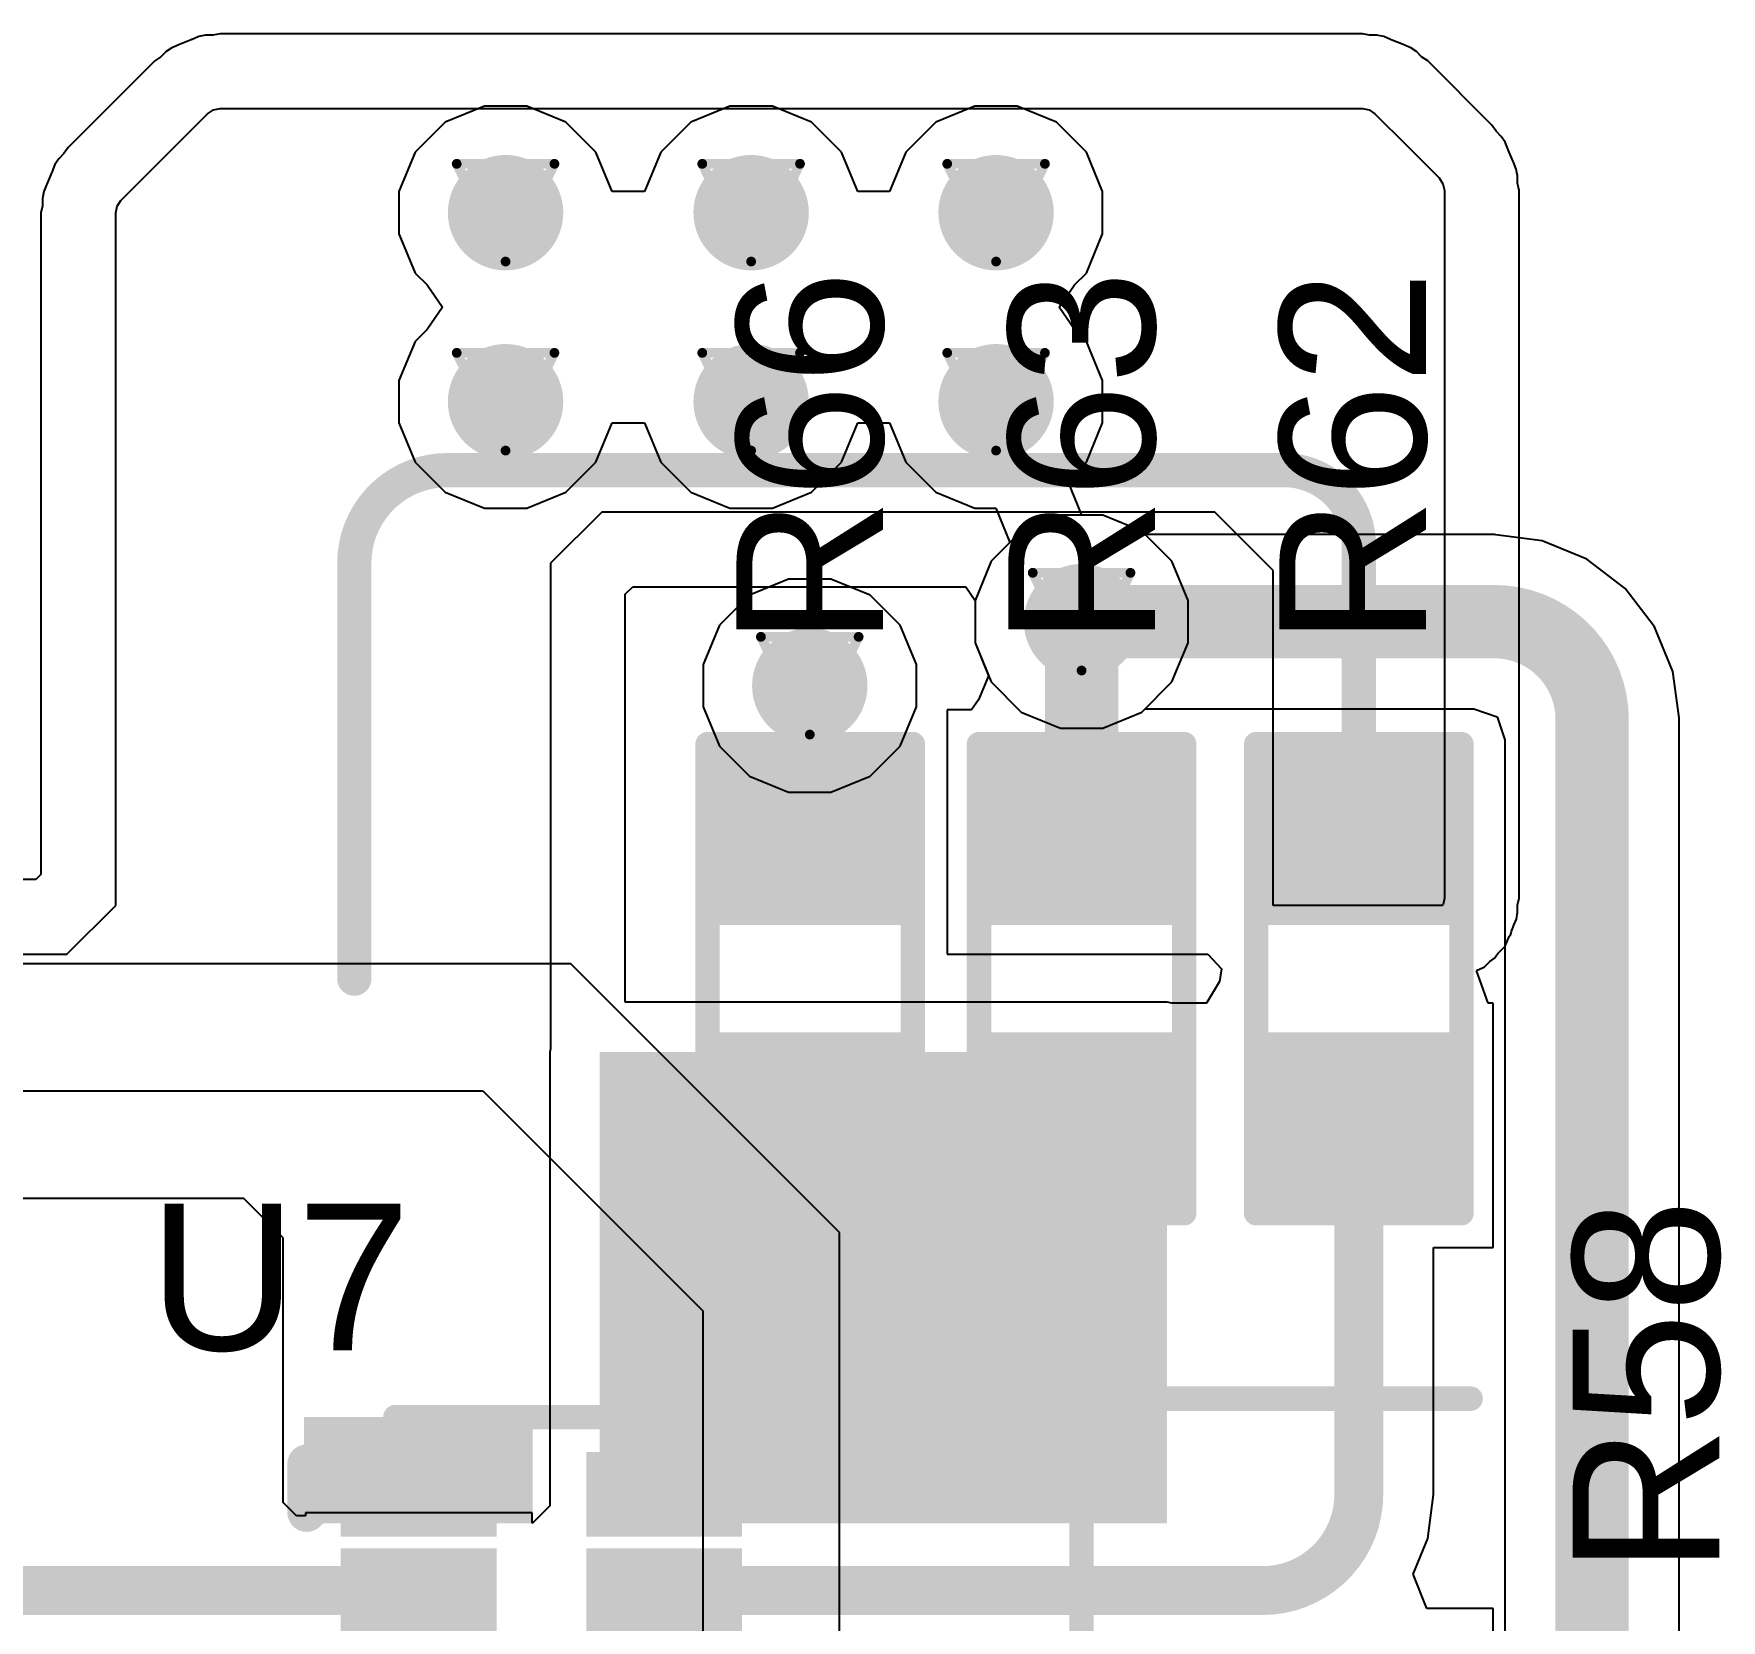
# Model space of a CAD drawing. Header units: inches. Extents: x 0 to 12.2, y 0 to 7.
# Drawn here: x 2.2051 to 2.5504, y 4.3007 to 4.6253 of the extents above; entities that cross this region are included whole.
import ezdxf

# ---------------------------------------------------------------- set-up
doc = ezdxf.new("R2010")
doc.units = ezdxf.units.IN
doc.header["$MEASUREMENT"] = 0
for name, color, linetype in [('Bottom Layer', 5, 'Continuous'), ('Drill Drawing', 1, 'Continuous'), ('Layer 1', 16, 'Continuous'), ('Layer 2', 76, 'Continuous'), ('Top Layer', 1, 'Continuous'), ('Top Overlay', 2, 'Continuous'), ('Top Paste', 8, 'Continuous'), ('Top Solder', 216, 'Continuous'), ('Via Holes', 16, 'Continuous')]:
    doc.layers.add(name, color=color, linetype=linetype)
doc.styles.add('Arial', font='', dxfattribs={"height": 0.2})
doc.styles.get('Arial').set_extended_font_data('Arial')

# ---------------------------------------------------------------- blocks, each defined once
blk = doc.blocks.new('SOT_563_11')
at = {"layer": 'Top Layer'}
for points in [[(-0.01193, 0.02559), (-0.01193, 0.01378), (-0.03831, 0.01378), (-0.03831, 0.02559)], [(0.03831, 0.02559), (0.03831, 0.01378), (0.01193, 0.01378), (0.01193, 0.02559)], [(-0.01193, 0.00591), (-0.01193, -0.00591), (-0.03831, -0.00591), (-0.03831, 0.00591)], [(0.03831, 0.00591), (0.03831, -0.00591), (0.01193, -0.00591), (0.01193, 0.00591)], [(-0.01193, -0.01378), (-0.01193, -0.02559), (-0.03831, -0.02559), (-0.03831, -0.01378)], [(0.03831, -0.01378), (0.03831, -0.02559), (0.01193, -0.02559), (0.01193, -0.01378)]]:
    blk.add_hatch(color=1, dxfattribs=at).paths.add_polyline_path(points)
at = {"layer": 'Top Paste'}
for points in [[(-0.01193, 0.02559), (-0.01193, 0.01378), (-0.03831, 0.01378), (-0.03831, 0.02559)], [(0.03831, 0.02559), (0.03831, 0.01378), (0.01193, 0.01378), (0.01193, 0.02559)], [(-0.01193, 0.00591), (-0.01193, -0.00591), (-0.03831, -0.00591), (-0.03831, 0.00591)], [(0.03831, 0.00591), (0.03831, -0.00591), (0.01193, -0.00591), (0.01193, 0.00591)], [(-0.01193, -0.01378), (-0.01193, -0.02559), (-0.03831, -0.02559), (-0.03831, -0.01378)], [(0.03831, -0.01378), (0.03831, -0.02559), (0.01193, -0.02559), (0.01193, -0.01378)]]:
    blk.add_hatch(color=8, dxfattribs=at).paths.add_polyline_path(points)
at = {"layer": 'Top Solder'}
for points in [[(-0.00917, 0.02835), (-0.00917, 0.01102), (-0.04106, 0.01102), (-0.04106, 0.02835)], [(0.04106, 0.02835), (0.04106, 0.01102), (0.00917, 0.01102), (0.00917, 0.02835)], [(-0.00917, 0.00866), (-0.00917, -0.00866), (-0.04106, -0.00866), (-0.04106, 0.00866)], [(0.04106, 0.00866), (0.04106, -0.00866), (0.00917, -0.00866), (0.00917, 0.00866)], [(-0.00917, -0.01102), (-0.00917, -0.02835), (-0.04106, -0.02835), (-0.04106, -0.01102)], [(0.04106, -0.01102), (0.04106, -0.02835), (0.00917, -0.02835), (0.00917, -0.01102)]]:
    blk.add_hatch(color=216, dxfattribs=at).paths.add_polyline_path(points)
at = {"layer": 'Top Overlay'}
for points in [[(-0.02987, 0.0355, 0.005, 0.005, 0), (0.02918, 0.0355, 0.005, 0.005, 0)], [(-0.04804, 0.01595, 0.00787, 0.00787, 0), (-0.04804, 0.02595, 0.00787, 0.00787, 0)], [(-0.04804, 0.02595, 0.00787, 0.00787, 0), (-0.04304, 0.02095, 0.00787, 0.00787, 0)], [(-0.04804, 0.01595, 0.00787, 0.00787, 0), (-0.04304, 0.02095, 0.00787, 0.00787, 0)], [(-0.02987, -0.0355, 0.005, 0.005, 0), (0.02918, -0.0355, 0.005, 0.005, 0)]]:
    blk.add_lwpolyline(points, format="xyseb", dxfattribs=at)
for points in [[(-0.03112, 0.0355, 0.0025, 0.0025, 1), (-0.02862, 0.0355, 0.0025, 0.0025, 1)], [(0.02793, 0.0355, 0.0025, 0.0025, 1), (0.03043, 0.0355, 0.0025, 0.0025, 1)], [(-0.05001, 0.02595, 0.00394, 0.00394, 1), (-0.04607, 0.02595, 0.00394, 0.00394, 1)], [(-0.05001, 0.02595, 0.00394, 0.00394, 1), (-0.04607, 0.02595, 0.00394, 0.00394, 1)], [(-0.04501, 0.02095, 0.00394, 0.00394, 1), (-0.04107, 0.02095, 0.00394, 0.00394, 1)], [(-0.04501, 0.02095, 0.00394, 0.00394, 1), (-0.04107, 0.02095, 0.00394, 0.00394, 1)], [(-0.05001, 0.01595, 0.00394, 0.00394, 1), (-0.04607, 0.01595, 0.00394, 0.00394, 1)], [(-0.05001, 0.01595, 0.00394, 0.00394, 1), (-0.04607, 0.01595, 0.00394, 0.00394, 1)], [(-0.03112, -0.0355, 0.0025, 0.0025, 1), (-0.02862, -0.0355, 0.0025, 0.0025, 1)], [(0.02793, -0.0355, 0.0025, 0.0025, 1), (0.03043, -0.0355, 0.0025, 0.0025, 1)]]:
    blk.add_lwpolyline(points, format="xyseb", close=True, dxfattribs=at)
blk = doc.blocks.new('R___0603_98')
at = {"layer": 'Top Layer'}
for points in [[(-0.015, 0.0175), (-0.015, -0.0175), (-0.045, -0.0175), (-0.045, 0.0175)], [(0.045, 0.0175), (0.045, -0.0175), (0.015, -0.0175), (0.015, 0.0175)]]:
    blk.add_hatch(color=1, dxfattribs=at).paths.add_polyline_path(points)
at = {"layer": 'Top Paste'}
for points in [[(-0.015, 0.0175), (-0.015, -0.0175), (-0.045, -0.0175), (-0.045, 0.0175)], [(0.045, 0.0175), (0.045, -0.0175), (0.015, -0.0175), (0.015, 0.0175)]]:
    blk.add_hatch(color=8, dxfattribs=at).paths.add_polyline_path(points)
at = {"layer": 'Top Solder'}
for points in [[(-0.011, 0.0215), (-0.011, -0.0215), (-0.049, -0.0215), (-0.049, 0.0215)], [(0.049, 0.0215), (0.049, -0.0215), (0.011, -0.0215), (0.011, 0.0215)]]:
    blk.add_hatch(color=216, dxfattribs=at).paths.add_polyline_path(points)
at = {"layer": 'Top Overlay'}
for points in [[(-0.048, -0.021, 0.005, 0.005, 0), (-0.048, 0.021, 0.005, 0.005, 0)], [(0.048, 0.021, 0.005, 0.005, 0), (-0.048, 0.021, 0.005, 0.005, 0)], [(0.048, -0.021, 0.005, 0.005, 0), (0.048, 0.021, 0.005, 0.005, 0)], [(0.048, -0.021, 0.005, 0.005, 0), (-0.048, -0.021, 0.005, 0.005, 0)]]:
    blk.add_lwpolyline(points, format="xyseb", dxfattribs=at)
for points in [[(-0.04925, 0.021, 0.0025, 0.0025, 1), (-0.04675, 0.021, 0.0025, 0.0025, 1)], [(-0.04925, 0.021, 0.0025, 0.0025, 1), (-0.04675, 0.021, 0.0025, 0.0025, 1)], [(0.04675, 0.021, 0.0025, 0.0025, 1), (0.04925, 0.021, 0.0025, 0.0025, 1)], [(0.04675, 0.021, 0.0025, 0.0025, 1), (0.04925, 0.021, 0.0025, 0.0025, 1)], [(-0.04925, -0.021, 0.0025, 0.0025, 1), (-0.04675, -0.021, 0.0025, 0.0025, 1)], [(-0.04925, -0.021, 0.0025, 0.0025, 1), (-0.04675, -0.021, 0.0025, 0.0025, 1)], [(0.04675, -0.021, 0.0025, 0.0025, 1), (0.04925, -0.021, 0.0025, 0.0025, 1)], [(0.04675, -0.021, 0.0025, 0.0025, 1), (0.04925, -0.021, 0.0025, 0.0025, 1)]]:
    blk.add_lwpolyline(points, format="xyseb", close=True, dxfattribs=at)
blk = doc.blocks.new('R___0603_101')
at = {"layer": 'Top Layer'}
for points in [[(-0.015, 0.0175), (-0.015, -0.0175), (-0.045, -0.0175), (-0.045, 0.0175)], [(0.045, 0.0175), (0.045, -0.0175), (0.015, -0.0175), (0.015, 0.0175)]]:
    blk.add_hatch(color=1, dxfattribs=at).paths.add_polyline_path(points)
at = {"layer": 'Top Paste'}
for points in [[(-0.015, 0.0175), (-0.015, -0.0175), (-0.045, -0.0175), (-0.045, 0.0175)], [(0.045, 0.0175), (0.045, -0.0175), (0.015, -0.0175), (0.015, 0.0175)]]:
    blk.add_hatch(color=8, dxfattribs=at).paths.add_polyline_path(points)
at = {"layer": 'Top Solder'}
for points in [[(-0.011, 0.0215), (-0.011, -0.0215), (-0.049, -0.0215), (-0.049, 0.0215)], [(0.049, 0.0215), (0.049, -0.0215), (0.011, -0.0215), (0.011, 0.0215)]]:
    blk.add_hatch(color=216, dxfattribs=at).paths.add_polyline_path(points)
at = {"layer": 'Top Overlay'}
for points in [[(-0.048, 0.021, 0.005, 0.005, 0), (-0.048, -0.021, 0.005, 0.005, 0)], [(-0.048, 0.021, 0.005, 0.005, 0), (0.048, 0.021, 0.005, 0.005, 0)], [(0.048, 0.021, 0.005, 0.005, 0), (0.048, -0.021, 0.005, 0.005, 0)], [(-0.048, -0.021, 0.005, 0.005, 0), (0.048, -0.021, 0.005, 0.005, 0)]]:
    blk.add_lwpolyline(points, format="xyseb", dxfattribs=at)
for points in [[(-0.04925, 0.021, 0.0025, 0.0025, 1), (-0.04675, 0.021, 0.0025, 0.0025, 1)], [(-0.04925, 0.021, 0.0025, 0.0025, 1), (-0.04675, 0.021, 0.0025, 0.0025, 1)], [(0.04675, 0.021, 0.0025, 0.0025, 1), (0.04925, 0.021, 0.0025, 0.0025, 1)], [(0.04675, 0.021, 0.0025, 0.0025, 1), (0.04925, 0.021, 0.0025, 0.0025, 1)], [(-0.04925, -0.021, 0.0025, 0.0025, 1), (-0.04675, -0.021, 0.0025, 0.0025, 1)], [(-0.04925, -0.021, 0.0025, 0.0025, 1), (-0.04675, -0.021, 0.0025, 0.0025, 1)], [(0.04675, -0.021, 0.0025, 0.0025, 1), (0.04925, -0.021, 0.0025, 0.0025, 1)], [(0.04675, -0.021, 0.0025, 0.0025, 1), (0.04925, -0.021, 0.0025, 0.0025, 1)]]:
    blk.add_lwpolyline(points, format="xyseb", close=True, dxfattribs=at)
blk = doc.blocks.new('R___0603_102')
at = {"layer": 'Top Layer'}
for points in [[(-0.015, 0.0175), (-0.015, -0.0175), (-0.045, -0.0175), (-0.045, 0.0175)], [(0.045, 0.0175), (0.045, -0.0175), (0.015, -0.0175), (0.015, 0.0175)]]:
    blk.add_hatch(color=1, dxfattribs=at).paths.add_polyline_path(points)
at = {"layer": 'Top Paste'}
for points in [[(-0.015, 0.0175), (-0.015, -0.0175), (-0.045, -0.0175), (-0.045, 0.0175)], [(0.045, 0.0175), (0.045, -0.0175), (0.015, -0.0175), (0.015, 0.0175)]]:
    blk.add_hatch(color=8, dxfattribs=at).paths.add_polyline_path(points)
at = {"layer": 'Top Solder'}
for points in [[(-0.011, 0.0215), (-0.011, -0.0215), (-0.049, -0.0215), (-0.049, 0.0215)], [(0.049, 0.0215), (0.049, -0.0215), (0.011, -0.0215), (0.011, 0.0215)]]:
    blk.add_hatch(color=216, dxfattribs=at).paths.add_polyline_path(points)
at = {"layer": 'Top Overlay'}
for points in [[(-0.048, -0.021, 0.005, 0.005, 0), (-0.048, 0.021, 0.005, 0.005, 0)], [(0.048, 0.021, 0.005, 0.005, 0), (-0.048, 0.021, 0.005, 0.005, 0)], [(0.048, -0.021, 0.005, 0.005, 0), (0.048, 0.021, 0.005, 0.005, 0)], [(0.048, -0.021, 0.005, 0.005, 0), (-0.048, -0.021, 0.005, 0.005, 0)]]:
    blk.add_lwpolyline(points, format="xyseb", dxfattribs=at)
for points in [[(-0.04925, 0.021, 0.0025, 0.0025, 1), (-0.04675, 0.021, 0.0025, 0.0025, 1)], [(-0.04925, 0.021, 0.0025, 0.0025, 1), (-0.04675, 0.021, 0.0025, 0.0025, 1)], [(0.04675, 0.021, 0.0025, 0.0025, 1), (0.04925, 0.021, 0.0025, 0.0025, 1)], [(0.04675, 0.021, 0.0025, 0.0025, 1), (0.04925, 0.021, 0.0025, 0.0025, 1)], [(-0.04925, -0.021, 0.0025, 0.0025, 1), (-0.04675, -0.021, 0.0025, 0.0025, 1)], [(-0.04925, -0.021, 0.0025, 0.0025, 1), (-0.04675, -0.021, 0.0025, 0.0025, 1)], [(0.04675, -0.021, 0.0025, 0.0025, 1), (0.04925, -0.021, 0.0025, 0.0025, 1)], [(0.04675, -0.021, 0.0025, 0.0025, 1), (0.04925, -0.021, 0.0025, 0.0025, 1)]]:
    blk.add_lwpolyline(points, format="xyseb", close=True, dxfattribs=at)

msp = doc.modelspace()

# ---------------------------------------------------------------- hatches: boundary and pattern name
at = {"layer": 'Bottom Layer'}
h = msp.add_hatch(color=5, dxfattribs=at)
edge = h.paths.add_edge_path()
edge.add_arc((2.30166, 4.58868), 0.01181, 0, 360)
h = msp.add_hatch(color=5, dxfattribs=at)
edge = h.paths.add_edge_path()
edge.add_arc((2.35191, 4.58868), 0.01181, 0, 360)
h = msp.add_hatch(color=5, dxfattribs=at)
edge = h.paths.add_edge_path()
edge.add_arc((2.40203, 4.58868), 0.01181, 0, 360)
h = msp.add_hatch(color=5, dxfattribs=at)
edge = h.paths.add_edge_path()
edge.add_arc((2.30166, 4.55), 0.01181, 0, 360)
h = msp.add_hatch(color=5, dxfattribs=at)
edge = h.paths.add_edge_path()
edge.add_arc((2.35191, 4.55), 0.01181, 0, 360)
h = msp.add_hatch(color=5, dxfattribs=at)
edge = h.paths.add_edge_path()
edge.add_arc((2.40203, 4.55), 0.01181, 0, 360)
h = msp.add_hatch(color=5, dxfattribs=at)
edge = h.paths.add_edge_path()
edge.add_arc((2.41953, 4.505), 0.01181, 0, 360)
h = msp.add_hatch(color=5, dxfattribs=at)
edge = h.paths.add_edge_path()
edge.add_arc((2.36391, 4.49189), 0.01181, 0, 360)
at = {"layer": 'Layer 1'}
h = msp.add_hatch(color=16, dxfattribs=at)
edge = h.paths.add_edge_path()
edge.add_arc((2.30166, 4.58868), 0.01181, 0, 360)
h = msp.add_hatch(color=16, dxfattribs=at)
edge = h.paths.add_edge_path()
edge.add_arc((2.35191, 4.58868), 0.01181, 0, 360)
h = msp.add_hatch(color=16, dxfattribs=at)
edge = h.paths.add_edge_path()
edge.add_arc((2.40203, 4.58868), 0.01181, 0, 360)
h = msp.add_hatch(color=16, dxfattribs=at)
edge = h.paths.add_edge_path()
edge.add_arc((2.30166, 4.55), 0.01181, 0, 360)
h = msp.add_hatch(color=16, dxfattribs=at)
edge = h.paths.add_edge_path()
edge.add_arc((2.35191, 4.55), 0.01181, 0, 360)
h = msp.add_hatch(color=16, dxfattribs=at)
edge = h.paths.add_edge_path()
edge.add_arc((2.40203, 4.55), 0.01181, 0, 360)
h = msp.add_hatch(color=16, dxfattribs=at)
edge = h.paths.add_edge_path()
edge.add_arc((2.41953, 4.505), 0.01181, 0, 360)
h = msp.add_hatch(color=16, dxfattribs=at)
edge = h.paths.add_edge_path()
edge.add_arc((2.36391, 4.49189), 0.01181, 0, 360)
at = {"layer": 'Layer 2'}
h = msp.add_hatch(color=76, dxfattribs=at)
edge = h.paths.add_edge_path()
edge.add_arc((2.30166, 4.58868), 0.01181, 0, 360)
h = msp.add_hatch(color=76, dxfattribs=at)
edge = h.paths.add_edge_path()
edge.add_arc((2.35191, 4.58868), 0.01181, 0, 360)
h = msp.add_hatch(color=76, dxfattribs=at)
edge = h.paths.add_edge_path()
edge.add_arc((2.40203, 4.58868), 0.01181, 0, 360)
h = msp.add_hatch(color=76, dxfattribs=at)
edge = h.paths.add_edge_path()
edge.add_arc((2.30166, 4.55), 0.01181, 0, 360)
h = msp.add_hatch(color=76, dxfattribs=at)
edge = h.paths.add_edge_path()
edge.add_arc((2.35191, 4.55), 0.01181, 0, 360)
h = msp.add_hatch(color=76, dxfattribs=at)
edge = h.paths.add_edge_path()
edge.add_arc((2.40203, 4.55), 0.01181, 0, 360)
h = msp.add_hatch(color=76, dxfattribs=at)
edge = h.paths.add_edge_path()
edge.add_arc((2.41953, 4.505), 0.01181, 0, 360)
h = msp.add_hatch(color=76, dxfattribs=at)
edge = h.paths.add_edge_path()
edge.add_arc((2.36391, 4.49189), 0.01181, 0, 360)
at = {"layer": 'Top Layer'}
h = msp.add_hatch(color=1, dxfattribs=at)
edge = h.paths.add_edge_path()
edge.add_arc((2.30166, 4.58868), 0.01181, 0, 360)
h = msp.add_hatch(color=1, dxfattribs=at)
edge = h.paths.add_edge_path()
edge.add_arc((2.35191, 4.58868), 0.01181, 0, 360)
h = msp.add_hatch(color=1, dxfattribs=at)
edge = h.paths.add_edge_path()
edge.add_arc((2.40203, 4.58868), 0.01181, 0, 360)
h = msp.add_hatch(color=1, dxfattribs=at)
edge = h.paths.add_edge_path()
edge.add_arc((2.30166, 4.55), 0.01181, 0, 360)
h = msp.add_hatch(color=1, dxfattribs=at)
edge = h.paths.add_edge_path()
edge.add_arc((2.35191, 4.55), 0.01181, 0, 360)
h = msp.add_hatch(color=1, dxfattribs=at)
edge = h.paths.add_edge_path()
edge.add_arc((2.40203, 4.55), 0.01181, 0, 360)
h = msp.add_hatch(color=1, dxfattribs=at)
edge = h.paths.add_edge_path()
edge.add_arc((2.41953, 4.505), 0.01181, 0, 360)
h = msp.add_hatch(color=1, dxfattribs=at)
edge = h.paths.add_edge_path()
edge.add_arc((2.36391, 4.49189), 0.01181, 0, 360)
for points in [[(2.32093, 4.32052), (2.43703, 4.32052), (2.43703, 4.41694), (2.32093, 4.41694)], [(2.26042, 4.32052), (2.30717, 4.32052), (2.30717, 4.34224), (2.26042, 4.34224)]]:
    msp.add_hatch(color=1, dxfattribs=at).paths.add_polyline_path(points)
at = {"layer": 'Via Holes'}
h = msp.add_hatch(color=7, dxfattribs=at)
edge = h.paths.add_edge_path()
edge.add_arc((2.30166, 4.58868), 0.00591, 0, 360)
h = msp.add_hatch(color=7, dxfattribs=at)
edge = h.paths.add_edge_path()
edge.add_arc((2.35191, 4.58868), 0.00591, 0, 360)
h = msp.add_hatch(color=7, dxfattribs=at)
edge = h.paths.add_edge_path()
edge.add_arc((2.40203, 4.58868), 0.00591, 0, 360)
h = msp.add_hatch(color=7, dxfattribs=at)
edge = h.paths.add_edge_path()
edge.add_arc((2.30166, 4.55), 0.00591, 0, 360)
h = msp.add_hatch(color=7, dxfattribs=at)
edge = h.paths.add_edge_path()
edge.add_arc((2.35191, 4.55), 0.00591, 0, 360)
h = msp.add_hatch(color=7, dxfattribs=at)
edge = h.paths.add_edge_path()
edge.add_arc((2.40203, 4.55), 0.00591, 0, 360)
h = msp.add_hatch(color=7, dxfattribs=at)
edge = h.paths.add_edge_path()
edge.add_arc((2.41953, 4.505), 0.00591, 0, 360)
h = msp.add_hatch(color=7, dxfattribs=at)
edge = h.paths.add_edge_path()
edge.add_arc((2.36391, 4.49189), 0.00591, 0, 360)

# ---------------------------------------------------------------- linework, layer by layer
at = {"layer": 'Bottom Layer'}
for p, q in [((2.29733, 4.61049), (2.28931, 4.60717)), ((2.306, 4.61049), (2.29733, 4.61049)), ((2.31402, 4.60717), (2.306, 4.61049)), ((2.34757, 4.61049), (2.33955, 4.60717)), ((2.35625, 4.61049), (2.34757, 4.61049)), ((2.36426, 4.60717), (2.35625, 4.61049)), ((2.39769, 4.61049), (2.38967, 4.60717)), ((2.40636, 4.61049), (2.39769, 4.61049)), ((2.41438, 4.60717), (2.40636, 4.61049)), ((2.28931, 4.60717), (2.28317, 4.60104)), ((2.32015, 4.60104), (2.31402, 4.60717)), ((2.33955, 4.60717), (2.33342, 4.60104)), ((2.3704, 4.60104), (2.36426, 4.60717)), ((2.38967, 4.60717), (2.38354, 4.60104)), ((2.42052, 4.60104), (2.41438, 4.60717)), ((2.28317, 4.60104), (2.27985, 4.59302)), ((2.32347, 4.59302), (2.32015, 4.60104)), ((2.33342, 4.60104), (2.3301, 4.59302)), ((2.37372, 4.59302), (2.3704, 4.60104)), ((2.38354, 4.60104), (2.38022, 4.59302)), ((2.42384, 4.59302), (2.42052, 4.60104)), ((2.27985, 4.59302), (2.27985, 4.58434)), ((2.3301, 4.59302), (2.32347, 4.59302)), ((2.38022, 4.59302), (2.37372, 4.59302)), ((2.42384, 4.58434), (2.42384, 4.59302)), ((2.27985, 4.58434), (2.28317, 4.57633)), ((2.42052, 4.57633), (2.42384, 4.58434)), ((2.28317, 4.57633), (2.28559, 4.57391)), ((2.4181, 4.57391), (2.42052, 4.57633)), ((2.28559, 4.57391), (2.28873, 4.56934)), ((2.41496, 4.56934), (2.4181, 4.57391)), ((2.28873, 4.56934), (2.28559, 4.56477)), ((2.4181, 4.56477), (2.41496, 4.56934)), ((2.28317, 4.56235), (2.27985, 4.55434)), ((2.28559, 4.56477), (2.28317, 4.56235)), ((2.42052, 4.56235), (2.4181, 4.56477)), ((2.42384, 4.55434), (2.42052, 4.56235)), ((2.27985, 4.55434), (2.27985, 4.54566)), ((2.42384, 4.54566), (2.42384, 4.55434)), ((2.27985, 4.54566), (2.28317, 4.53765)), ((2.32015, 4.53765), (2.32347, 4.54566)), ((2.32347, 4.54566), (2.3301, 4.54566)), ((2.3301, 4.54566), (2.33342, 4.53765)), ((2.3704, 4.53765), (2.37372, 4.54566)), ((2.37372, 4.54566), (2.38022, 4.54566)), ((2.38022, 4.54566), (2.38354, 4.53765)), ((2.42052, 4.53765), (2.42384, 4.54566)), ((2.28317, 4.53765), (2.28931, 4.53151)), ((2.31402, 4.53151), (2.32015, 4.53765)), ((2.33342, 4.53765), (2.33955, 4.53151)), ((2.36426, 4.53151), (2.3704, 4.53765)), ((2.38354, 4.53765), (2.38967, 4.53151)), ((2.41668, 4.53381), (2.42052, 4.53765)), ((2.28931, 4.53151), (2.29733, 4.52819)), ((2.306, 4.52819), (2.31402, 4.53151)), ((2.33955, 4.53151), (2.34757, 4.52819)), ((2.35625, 4.52819), (2.36426, 4.53151)), ((2.38967, 4.53151), (2.39769, 4.52819)), ((2.41958, 4.52681), (2.41668, 4.53381)), ((2.29733, 4.52819), (2.306, 4.52819)), ((2.34757, 4.52819), (2.35625, 4.52819)), ((2.39769, 4.52819), (2.40197, 4.52819)), ((2.40197, 4.52819), (2.40487, 4.52119)), ((2.42386, 4.52681), (2.41958, 4.52681)), ((2.43188, 4.52349), (2.42386, 4.52681)), ((2.40487, 4.52119), (2.40104, 4.51735)), ((2.43253, 4.52284), (2.43188, 4.52349)), ((2.504, 4.52284), (2.43253, 4.52284)), ((2.50429, 4.52279), (2.504, 4.52284)), ((2.51379, 4.52153), (2.50429, 4.52279)), ((2.52291, 4.51776), (2.51379, 4.52153)), ((2.40104, 4.51735), (2.39772, 4.50934)), ((2.53075, 4.51175), (2.52291, 4.51776)), ((2.53676, 4.50391), (2.53075, 4.51175)), ((2.39772, 4.50934), (2.39772, 4.50066)), ((2.54053, 4.49479), (2.53676, 4.50391)), ((2.39772, 4.50066), (2.40104, 4.49265)), ((2.40104, 4.49265), (2.40717, 4.48651)), ((2.54179, 4.48529), (2.54053, 4.49479)), ((2.40717, 4.48651), (2.41519, 4.48319)), ((2.42386, 4.48319), (2.43188, 4.48651)), ((2.43188, 4.48651), (2.43253, 4.48716)), ((2.43253, 4.48716), (2.49981, 4.48716)), ((2.49981, 4.48716), (2.50455, 4.48555)), ((2.41519, 4.48319), (2.42386, 4.48319)), ((2.50455, 4.48555), (2.50616, 4.48081)), ((2.54184, 4.485), (2.54179, 4.48529)), ((2.54184, 4.181), (2.54184, 4.485)), ((2.50616, 4.48081), (2.50616, 4.181))]:
    msp.add_line(p, q, dxfattribs=at)
for points in [[(2.41953, 4.505, 0.015, 0.015, 0), (2.504, 4.505, 0.015, 0.015, 0)], [(2.504, 4.505, 0.015, 0.015, -0.414214), (2.524, 4.485, 0.015, 0.015, 0)], [(2.524, 4.168, 0.015, 0.015, 0), (2.524, 4.485, 0.015, 0.015, 0)]]:
    msp.add_lwpolyline(points, format="xyseb", dxfattribs=at)
for points in [[(2.41578, 4.505, 0.0075, 0.0075, 1), (2.42328, 4.505, 0.0075, 0.0075, 1)], [(2.50025, 4.505, 0.0075, 0.0075, 1), (2.50775, 4.505, 0.0075, 0.0075, 1)], [(2.50025, 4.505, 0.0075, 0.0075, 1), (2.50775, 4.505, 0.0075, 0.0075, 1)], [(2.52025, 4.485, 0.0075, 0.0075, 1), (2.52775, 4.485, 0.0075, 0.0075, 1)], [(2.52025, 4.485, 0.0075, 0.0075, 1), (2.52775, 4.485, 0.0075, 0.0075, 1)]]:
    msp.add_lwpolyline(points, format="xyseb", close=True, dxfattribs=at)
at = {"layer": 'Drill Drawing'}
for points in [[(2.29166, 4.59868, 0.002, 0.002, 0), (2.31166, 4.59868, 0.002, 0.002, 0)], [(2.29166, 4.59868, 0.002, 0.002, 0), (2.30166, 4.57868, 0.002, 0.002, 0)], [(2.30166, 4.57868, 0.002, 0.002, 0), (2.31166, 4.59868, 0.002, 0.002, 0)], [(2.34191, 4.59868, 0.002, 0.002, 0), (2.36191, 4.59868, 0.002, 0.002, 0)], [(2.34191, 4.59868, 0.002, 0.002, 0), (2.35191, 4.57868, 0.002, 0.002, 0)], [(2.35191, 4.57868, 0.002, 0.002, 0), (2.36191, 4.59868, 0.002, 0.002, 0)], [(2.39203, 4.59868, 0.002, 0.002, 0), (2.41203, 4.59868, 0.002, 0.002, 0)], [(2.39203, 4.59868, 0.002, 0.002, 0), (2.40203, 4.57868, 0.002, 0.002, 0)], [(2.40203, 4.57868, 0.002, 0.002, 0), (2.41203, 4.59868, 0.002, 0.002, 0)], [(2.29166, 4.56, 0.002, 0.002, 0), (2.31166, 4.56, 0.002, 0.002, 0)], [(2.29166, 4.56, 0.002, 0.002, 0), (2.30166, 4.54, 0.002, 0.002, 0)], [(2.30166, 4.54, 0.002, 0.002, 0), (2.31166, 4.56, 0.002, 0.002, 0)], [(2.34191, 4.56, 0.002, 0.002, 0), (2.36191, 4.56, 0.002, 0.002, 0)], [(2.34191, 4.56, 0.002, 0.002, 0), (2.35191, 4.54, 0.002, 0.002, 0)], [(2.35191, 4.54, 0.002, 0.002, 0), (2.36191, 4.56, 0.002, 0.002, 0)], [(2.39203, 4.56, 0.002, 0.002, 0), (2.41203, 4.56, 0.002, 0.002, 0)], [(2.39203, 4.56, 0.002, 0.002, 0), (2.40203, 4.54, 0.002, 0.002, 0)], [(2.40203, 4.54, 0.002, 0.002, 0), (2.41203, 4.56, 0.002, 0.002, 0)], [(2.40953, 4.515, 0.002, 0.002, 0), (2.42953, 4.515, 0.002, 0.002, 0)], [(2.40953, 4.515, 0.002, 0.002, 0), (2.41953, 4.495, 0.002, 0.002, 0)], [(2.41953, 4.495, 0.002, 0.002, 0), (2.42953, 4.515, 0.002, 0.002, 0)], [(2.35391, 4.50189, 0.002, 0.002, 0), (2.37391, 4.50189, 0.002, 0.002, 0)], [(2.35391, 4.50189, 0.002, 0.002, 0), (2.36391, 4.48189, 0.002, 0.002, 0)], [(2.36391, 4.48189, 0.002, 0.002, 0), (2.37391, 4.50189, 0.002, 0.002, 0)]]:
    msp.add_lwpolyline(points, format="xyseb", dxfattribs=at)
for points in [[(2.29116, 4.59868, 0.001, 0.001, 1), (2.29216, 4.59868, 0.001, 0.001, 1)], [(2.29116, 4.59868, 0.001, 0.001, 1), (2.29216, 4.59868, 0.001, 0.001, 1)], [(2.31116, 4.59868, 0.001, 0.001, 1), (2.31216, 4.59868, 0.001, 0.001, 1)], [(2.31116, 4.59868, 0.001, 0.001, 1), (2.31216, 4.59868, 0.001, 0.001, 1)], [(2.34141, 4.59868, 0.001, 0.001, 1), (2.34241, 4.59868, 0.001, 0.001, 1)], [(2.34141, 4.59868, 0.001, 0.001, 1), (2.34241, 4.59868, 0.001, 0.001, 1)], [(2.36141, 4.59868, 0.001, 0.001, 1), (2.36241, 4.59868, 0.001, 0.001, 1)], [(2.36141, 4.59868, 0.001, 0.001, 1), (2.36241, 4.59868, 0.001, 0.001, 1)], [(2.39153, 4.59868, 0.001, 0.001, 1), (2.39253, 4.59868, 0.001, 0.001, 1)], [(2.39153, 4.59868, 0.001, 0.001, 1), (2.39253, 4.59868, 0.001, 0.001, 1)], [(2.41153, 4.59868, 0.001, 0.001, 1), (2.41253, 4.59868, 0.001, 0.001, 1)], [(2.41153, 4.59868, 0.001, 0.001, 1), (2.41253, 4.59868, 0.001, 0.001, 1)], [(2.30116, 4.57868, 0.001, 0.001, 1), (2.30216, 4.57868, 0.001, 0.001, 1)], [(2.30116, 4.57868, 0.001, 0.001, 1), (2.30216, 4.57868, 0.001, 0.001, 1)], [(2.35141, 4.57868, 0.001, 0.001, 1), (2.35241, 4.57868, 0.001, 0.001, 1)], [(2.35141, 4.57868, 0.001, 0.001, 1), (2.35241, 4.57868, 0.001, 0.001, 1)], [(2.40153, 4.57868, 0.001, 0.001, 1), (2.40253, 4.57868, 0.001, 0.001, 1)], [(2.40153, 4.57868, 0.001, 0.001, 1), (2.40253, 4.57868, 0.001, 0.001, 1)], [(2.29116, 4.56, 0.001, 0.001, 1), (2.29216, 4.56, 0.001, 0.001, 1)], [(2.29116, 4.56, 0.001, 0.001, 1), (2.29216, 4.56, 0.001, 0.001, 1)], [(2.31116, 4.56, 0.001, 0.001, 1), (2.31216, 4.56, 0.001, 0.001, 1)], [(2.31116, 4.56, 0.001, 0.001, 1), (2.31216, 4.56, 0.001, 0.001, 1)], [(2.34141, 4.56, 0.001, 0.001, 1), (2.34241, 4.56, 0.001, 0.001, 1)], [(2.34141, 4.56, 0.001, 0.001, 1), (2.34241, 4.56, 0.001, 0.001, 1)], [(2.36141, 4.56, 0.001, 0.001, 1), (2.36241, 4.56, 0.001, 0.001, 1)], [(2.36141, 4.56, 0.001, 0.001, 1), (2.36241, 4.56, 0.001, 0.001, 1)], [(2.39153, 4.56, 0.001, 0.001, 1), (2.39253, 4.56, 0.001, 0.001, 1)], [(2.39153, 4.56, 0.001, 0.001, 1), (2.39253, 4.56, 0.001, 0.001, 1)], [(2.41153, 4.56, 0.001, 0.001, 1), (2.41253, 4.56, 0.001, 0.001, 1)], [(2.41153, 4.56, 0.001, 0.001, 1), (2.41253, 4.56, 0.001, 0.001, 1)], [(2.30116, 4.54, 0.001, 0.001, 1), (2.30216, 4.54, 0.001, 0.001, 1)], [(2.30116, 4.54, 0.001, 0.001, 1), (2.30216, 4.54, 0.001, 0.001, 1)], [(2.35141, 4.54, 0.001, 0.001, 1), (2.35241, 4.54, 0.001, 0.001, 1)], [(2.35141, 4.54, 0.001, 0.001, 1), (2.35241, 4.54, 0.001, 0.001, 1)], [(2.40153, 4.54, 0.001, 0.001, 1), (2.40253, 4.54, 0.001, 0.001, 1)], [(2.40153, 4.54, 0.001, 0.001, 1), (2.40253, 4.54, 0.001, 0.001, 1)], [(2.40903, 4.515, 0.001, 0.001, 1), (2.41003, 4.515, 0.001, 0.001, 1)], [(2.40903, 4.515, 0.001, 0.001, 1), (2.41003, 4.515, 0.001, 0.001, 1)], [(2.42903, 4.515, 0.001, 0.001, 1), (2.43003, 4.515, 0.001, 0.001, 1)], [(2.42903, 4.515, 0.001, 0.001, 1), (2.43003, 4.515, 0.001, 0.001, 1)], [(2.35341, 4.50189, 0.001, 0.001, 1), (2.35441, 4.50189, 0.001, 0.001, 1)], [(2.35341, 4.50189, 0.001, 0.001, 1), (2.35441, 4.50189, 0.001, 0.001, 1)], [(2.37341, 4.50189, 0.001, 0.001, 1), (2.37441, 4.50189, 0.001, 0.001, 1)], [(2.37341, 4.50189, 0.001, 0.001, 1), (2.37441, 4.50189, 0.001, 0.001, 1)], [(2.41903, 4.495, 0.001, 0.001, 1), (2.42003, 4.495, 0.001, 0.001, 1)], [(2.41903, 4.495, 0.001, 0.001, 1), (2.42003, 4.495, 0.001, 0.001, 1)], [(2.36341, 4.48189, 0.001, 0.001, 1), (2.36441, 4.48189, 0.001, 0.001, 1)], [(2.36341, 4.48189, 0.001, 0.001, 1), (2.36441, 4.48189, 0.001, 0.001, 1)]]:
    msp.add_lwpolyline(points, format="xyseb", close=True, dxfattribs=at)
at = {"layer": 'Layer 1'}
for p, q in [((2.29733, 4.61049), (2.28931, 4.60717)), ((2.306, 4.61049), (2.29733, 4.61049)), ((2.31402, 4.60717), (2.306, 4.61049)), ((2.34757, 4.61049), (2.33955, 4.60717)), ((2.35625, 4.61049), (2.34757, 4.61049)), ((2.36426, 4.60717), (2.35625, 4.61049)), ((2.39769, 4.61049), (2.38967, 4.60717)), ((2.40636, 4.61049), (2.39769, 4.61049)), ((2.41438, 4.60717), (2.40636, 4.61049)), ((2.28931, 4.60717), (2.28317, 4.60104)), ((2.32015, 4.60104), (2.31402, 4.60717)), ((2.33955, 4.60717), (2.33342, 4.60104)), ((2.3704, 4.60104), (2.36426, 4.60717)), ((2.38967, 4.60717), (2.38354, 4.60104)), ((2.42052, 4.60104), (2.41438, 4.60717)), ((2.28317, 4.60104), (2.27985, 4.59302)), ((2.32347, 4.59302), (2.32015, 4.60104)), ((2.33342, 4.60104), (2.3301, 4.59302)), ((2.37372, 4.59302), (2.3704, 4.60104)), ((2.38354, 4.60104), (2.38022, 4.59302)), ((2.42384, 4.59302), (2.42052, 4.60104)), ((2.27985, 4.59302), (2.27985, 4.58434)), ((2.3301, 4.59302), (2.32347, 4.59302)), ((2.38022, 4.59302), (2.37372, 4.59302)), ((2.42384, 4.58434), (2.42384, 4.59302)), ((2.27985, 4.58434), (2.28317, 4.57633)), ((2.42052, 4.57633), (2.42384, 4.58434)), ((2.28317, 4.57633), (2.28559, 4.57391)), ((2.4181, 4.57391), (2.42052, 4.57633)), ((2.28559, 4.57391), (2.28873, 4.56934)), ((2.41496, 4.56934), (2.4181, 4.57391)), ((2.28873, 4.56934), (2.28559, 4.56477)), ((2.4181, 4.56477), (2.41496, 4.56934)), ((2.28317, 4.56235), (2.27985, 4.55434)), ((2.28559, 4.56477), (2.28317, 4.56235)), ((2.42052, 4.56235), (2.4181, 4.56477)), ((2.42384, 4.55434), (2.42052, 4.56235)), ((2.27985, 4.55434), (2.27985, 4.54566)), ((2.42384, 4.54566), (2.42384, 4.55434)), ((2.27985, 4.54566), (2.28317, 4.53765)), ((2.32015, 4.53765), (2.32347, 4.54566)), ((2.32347, 4.54566), (2.3301, 4.54566)), ((2.3301, 4.54566), (2.33342, 4.53765)), ((2.3704, 4.53765), (2.37372, 4.54566)), ((2.37372, 4.54566), (2.38022, 4.54566)), ((2.38022, 4.54566), (2.38354, 4.53765)), ((2.42052, 4.53765), (2.42384, 4.54566)), ((2.28317, 4.53765), (2.28931, 4.53151)), ((2.31402, 4.53151), (2.32015, 4.53765)), ((2.33342, 4.53765), (2.33955, 4.53151)), ((2.36426, 4.53151), (2.3704, 4.53765)), ((2.38354, 4.53765), (2.38967, 4.53151)), ((2.41668, 4.53381), (2.42052, 4.53765)), ((2.28931, 4.53151), (2.29733, 4.52819)), ((2.306, 4.52819), (2.31402, 4.53151)), ((2.33955, 4.53151), (2.34757, 4.52819)), ((2.35625, 4.52819), (2.36426, 4.53151)), ((2.38967, 4.53151), (2.39769, 4.52819)), ((2.41958, 4.52681), (2.41668, 4.53381)), ((2.29733, 4.52819), (2.306, 4.52819)), ((2.34757, 4.52819), (2.35625, 4.52819)), ((2.39769, 4.52819), (2.40197, 4.52819)), ((2.40197, 4.52819), (2.40487, 4.52119)), ((2.42386, 4.52681), (2.41958, 4.52681)), ((2.43188, 4.52349), (2.42386, 4.52681)), ((2.40487, 4.52119), (2.40104, 4.51735)), ((2.43802, 4.51735), (2.43188, 4.52349)), ((2.40104, 4.51735), (2.39772, 4.50934)), ((2.44134, 4.50934), (2.43802, 4.51735)), ((2.39772, 4.50934), (2.39772, 4.50066)), ((2.44134, 4.50066), (2.44134, 4.50934)), ((2.39772, 4.50066), (2.40104, 4.49265)), ((2.43802, 4.49265), (2.44134, 4.50066)), ((2.40104, 4.49265), (2.40717, 4.48651)), ((2.43188, 4.48651), (2.43802, 4.49265)), ((2.40717, 4.48651), (2.41519, 4.48319)), ((2.42386, 4.48319), (2.43188, 4.48651)), ((2.41519, 4.48319), (2.42386, 4.48319))]:
    msp.add_line(p, q, dxfattribs=at)
at = {"layer": 'Layer 2'}
for p, q in [((2.41519, 4.52681), (2.40717, 4.52349)), ((2.42386, 4.52681), (2.41519, 4.52681)), ((2.43188, 4.52349), (2.42386, 4.52681)), ((2.40717, 4.52349), (2.40104, 4.51735)), ((2.43802, 4.51735), (2.43188, 4.52349)), ((2.40104, 4.51735), (2.39772, 4.50934)), ((2.44134, 4.50934), (2.43802, 4.51735)), ((2.35957, 4.51371), (2.35155, 4.51039)), ((2.36825, 4.51371), (2.35957, 4.51371)), ((2.37626, 4.51039), (2.36825, 4.51371)), ((2.35155, 4.51039), (2.34542, 4.50425)), ((2.3824, 4.50425), (2.37626, 4.51039)), ((2.39772, 4.50934), (2.39772, 4.50066)), ((2.44134, 4.50066), (2.44134, 4.50934)), ((2.34542, 4.50425), (2.3421, 4.49623)), ((2.38572, 4.49623), (2.3824, 4.50425)), ((2.39772, 4.50066), (2.40104, 4.49265)), ((2.43802, 4.49265), (2.44134, 4.50066)), ((2.3421, 4.49623), (2.3421, 4.48756)), ((2.38572, 4.48756), (2.38572, 4.49623)), ((2.40104, 4.49265), (2.40717, 4.48651)), ((2.43188, 4.48651), (2.43802, 4.49265)), ((2.3421, 4.48756), (2.34542, 4.47954)), ((2.3824, 4.47954), (2.38572, 4.48756)), ((2.40717, 4.48651), (2.41519, 4.48319)), ((2.42386, 4.48319), (2.43188, 4.48651)), ((2.41519, 4.48319), (2.42386, 4.48319)), ((2.34542, 4.47954), (2.35155, 4.4734)), ((2.37626, 4.4734), (2.3824, 4.47954)), ((2.35155, 4.4734), (2.35957, 4.47008)), ((2.36825, 4.47008), (2.37626, 4.4734)), ((2.35957, 4.47008), (2.36825, 4.47008)), ((2.315, 4.435), (0.38539, 4.435)), ((2.37, 4.38), (2.315, 4.435)), ((1.08677, 4.409), (2.297, 4.409)), ((2.297, 4.409), (2.34201, 4.36399)), ((2.37, 4.19346), (2.37, 4.38)), ((2.34201, 4.36399), (2.34201, 3.68831))]:
    msp.add_line(p, q, dxfattribs=at)
at = {"layer": 'Top Layer'}
for p, q in [((2.23734, 4.62408), (2.23492, 4.62308)), ((2.23741, 4.62413), (2.23734, 4.62408)), ((2.2375, 4.62415), (2.23741, 4.62413)), ((2.23889, 4.62472), (2.2375, 4.62415)), ((2.24028, 4.625), (2.23889, 4.62472)), ((2.24179, 4.625), (2.24028, 4.625)), ((2.24326, 4.62529), (2.24179, 4.625)), ((2.47698, 4.62529), (2.24326, 4.62529)), ((2.47846, 4.625), (2.47698, 4.62529)), ((2.47996, 4.625), (2.47846, 4.625)), ((2.48135, 4.62472), (2.47996, 4.625)), ((2.48275, 4.62415), (2.48135, 4.62472)), ((2.48283, 4.62413), (2.48275, 4.62415)), ((2.4829, 4.62408), (2.48283, 4.62413)), ((2.48532, 4.62308), (2.4829, 4.62408)), ((2.23113, 4.62059), (2.22988, 4.61975)), ((2.23219, 4.62165), (2.23113, 4.62059)), ((2.23337, 4.62244), (2.23219, 4.62165)), ((2.23477, 4.62302), (2.23337, 4.62244)), ((2.23337, 4.62244), (2.23337, 4.62244)), ((2.23484, 4.62306), (2.23477, 4.62302)), ((2.23492, 4.62308), (2.23484, 4.62306)), ((2.4854, 4.62306), (2.48532, 4.62308)), ((2.48547, 4.62302), (2.4854, 4.62306)), ((2.48687, 4.62244), (2.48547, 4.62302)), ((2.48805, 4.62165), (2.48687, 4.62244)), ((2.48911, 4.62059), (2.48805, 4.62165)), ((2.49036, 4.61975), (2.48911, 4.62059)), ((2.22988, 4.61975), (2.21214, 4.60201)), ((2.50351, 4.6066), (2.49036, 4.61975)), ((2.24187, 4.60972), (2.24326, 4.61)), ((2.24326, 4.61), (2.47698, 4.61)), ((2.47698, 4.61), (2.47837, 4.60972)), ((2.22295, 4.5912), (2.24069, 4.60893)), ((2.24069, 4.60893), (2.24187, 4.60972)), ((2.47837, 4.60972), (2.47955, 4.60893)), ((2.47955, 4.60893), (2.48612, 4.60236)), ((2.50435, 4.60535), (2.50351, 4.6066)), ((2.50541, 4.60429), (2.50435, 4.60535)), ((2.5062, 4.60311), (2.50541, 4.60429)), ((2.50678, 4.60172), (2.5062, 4.60311)), ((2.21024, 4.59969), (2.20945, 4.59851)), ((2.2113, 4.60076), (2.21024, 4.59969)), ((2.21214, 4.60201), (2.2113, 4.60076)), ((2.48612, 4.60236), (2.49269, 4.59579)), ((2.50682, 4.60164), (2.50678, 4.60172)), ((2.50684, 4.60156), (2.50682, 4.60164)), ((2.50784, 4.59914), (2.50684, 4.60156)), ((2.20881, 4.59696), (2.20781, 4.59455)), ((2.20882, 4.59705), (2.20881, 4.59696)), ((2.20887, 4.59712), (2.20882, 4.59705)), ((2.20945, 4.59851), (2.20887, 4.59712)), ((2.50789, 4.59907), (2.50784, 4.59914)), ((2.50791, 4.59899), (2.50789, 4.59907)), ((2.50848, 4.59759), (2.50791, 4.59899)), ((2.50876, 4.5962), (2.50848, 4.59759)), ((2.50876, 4.5947), (2.50876, 4.5962)), ((2.20716, 4.593), (2.20689, 4.59161)), ((2.20774, 4.59439), (2.20716, 4.593)), ((2.20776, 4.59448), (2.20774, 4.59439)), ((2.20781, 4.59455), (2.20776, 4.59448)), ((2.49269, 4.59579), (2.49348, 4.59461)), ((2.49348, 4.59461), (2.49376, 4.59322)), ((2.49376, 4.59322), (2.49376, 4.44844)), ((2.50905, 4.59322), (2.50876, 4.5947)), ((2.50905, 4.44844), (2.50905, 4.59322)), ((2.20689, 4.5901), (2.20659, 4.58862)), ((2.20689, 4.59161), (2.20689, 4.5901)), ((2.22189, 4.58862), (2.22216, 4.59002)), ((2.22216, 4.59002), (2.22295, 4.5912)), ((2.20659, 4.58862), (2.20659, 4.45881)), ((2.22189, 4.45881), (2.22189, 4.58862)), ((2.32133, 4.52741), (2.31086, 4.51694)), ((2.4468, 4.52741), (2.32133, 4.52741)), ((2.45876, 4.51545), (2.4468, 4.52741)), ((2.31086, 4.51694), (2.31086, 4.41758)), ((2.45876, 4.44694), (2.45876, 4.51545)), ((2.32616, 4.51061), (2.32767, 4.51212)), ((2.32616, 4.42714), (2.32616, 4.51061)), ((2.32767, 4.51212), (2.39586, 4.51212)), ((2.39586, 4.51212), (2.39772, 4.50934)), ((2.39772, 4.50934), (2.39772, 4.50066)), ((2.39772, 4.50066), (2.4005, 4.49394)), ((2.4005, 4.49394), (2.39844, 4.489)), ((2.39699, 4.48694), (2.39203, 4.48694)), ((2.39203, 4.48694), (2.39203, 4.43694)), ((2.39844, 4.489), (2.39699, 4.48694)), ((2.20659, 4.45881), (2.20659, 4.45328)), ((2.22189, 4.44694), (2.22189, 4.45881)), ((2.22189, 4.45881), (2.22189, 4.45881)), ((2.20555, 4.45224), (2.15908, 4.45224)), ((2.20659, 4.45328), (2.20555, 4.45224)), ((2.49376, 4.44844), (2.4935, 4.44711)), ((2.50876, 4.44697), (2.50905, 4.44844)), ((2.21189, 4.43694), (2.22189, 4.44694)), ((2.49323, 4.44694), (2.45876, 4.44694)), ((2.4935, 4.44711), (2.49323, 4.44694)), ((2.50792, 4.44274), (2.5085, 4.44413)), ((2.5085, 4.44413), (2.50876, 4.44546)), ((2.50876, 4.44546), (2.50876, 4.44697)), ((2.50703, 4.44059), (2.50736, 4.44108)), ((2.50736, 4.44108), (2.50748, 4.44167)), ((2.50748, 4.44167), (2.50781, 4.44247)), ((2.50781, 4.44247), (2.50789, 4.44259)), ((2.50789, 4.44259), (2.50792, 4.44274)), ((2.50471, 4.43711), (2.50621, 4.43862)), ((2.50621, 4.43862), (2.50703, 4.44059)), ((2.50621, 4.43862), (2.50621, 4.43862)), ((2.50621, 4.43862), (2.50621, 4.43862)), ((2.15275, 4.43694), (2.21189, 4.43694)), ((2.39203, 4.43694), (2.44536, 4.43694)), ((2.44536, 4.43694), (2.44814, 4.43394)), ((2.44814, 4.43394), (2.44773, 4.43137)), ((2.50034, 4.43364), (2.50173, 4.43422)), ((2.50173, 4.43422), (2.50199, 4.4344)), ((2.50199, 4.4344), (2.50306, 4.43546)), ((2.50306, 4.43546), (2.50405, 4.43612)), ((2.50405, 4.43612), (2.50471, 4.43711)), ((2.44773, 4.43137), (2.44508, 4.42694)), ((2.50272, 4.42694), (2.50034, 4.43364)), ((2.43703, 4.42714), (2.32616, 4.42714)), ((2.43801, 4.42694), (2.43703, 4.42714)), ((2.44508, 4.42694), (2.43801, 4.42694)), ((2.50376, 4.42694), (2.50272, 4.42694)), ((2.50376, 4.37694), (2.50376, 4.42694)), ((2.31086, 4.41758), (2.31074, 4.41694)), ((2.31074, 4.41694), (2.31074, 4.32409)), ((2.24813, 4.38694), (2.0187, 4.38694)), ((2.25616, 4.37891), (2.24813, 4.38694)), ((2.25616, 4.32478), (2.25616, 4.37891)), ((2.49155, 4.32642), (2.49155, 4.37694)), ((2.49155, 4.37694), (2.50376, 4.37694)), ((2.25891, 4.32203), (2.25616, 4.32478)), ((2.31074, 4.32409), (2.30717, 4.32052)), ((2.49037, 4.31737), (2.49156, 4.32642)), ((2.49156, 4.32642), (2.49155, 4.32642)), ((2.2607, 4.32203), (2.25891, 4.32203)), ((2.30707, 4.32264), (2.2607, 4.32264)), ((2.2607, 4.32264), (2.2607, 4.32203)), ((2.30707, 4.32052), (2.30707, 4.32264)), ((2.30717, 4.32052), (2.30707, 4.32052)), ((2.48735, 4.31009), (2.49037, 4.31737)), ((2.49018, 4.30309), (2.48735, 4.31009)), ((2.50376, 4.30309), (2.49018, 4.30309)), ((2.50376, 4.25309), (2.50376, 4.30309))]:
    msp.add_line(p, q, dxfattribs=at)
for points in [[(2.2707, 4.51694, 0.007, 0.007, -0.414214), (2.28975, 4.536, 0.007, 0.007, 0)], [(2.28975, 4.536, 0.007, 0.007, 0), (2.461, 4.536, 0.007, 0.007, 0)], [(2.461, 4.536, 0.007, 0.007, -0.414214), (2.47626, 4.52074, 0.007, 0.007, 0)], [(2.47626, 4.46194, 0.007, 0.007, 0), (2.47626, 4.52074, 0.007, 0.007, 0)], [(2.2707, 4.43194, 0.007, 0.007, 0), (2.2707, 4.51694, 0.007, 0.007, 0)], [(2.41953, 4.46194, 0.015, 0.015, 0), (2.41953, 4.505, 0.015, 0.015, 0)], [(2.47626, 4.32642, 0.01, 0.01, 0), (2.47626, 4.40194, 0.01, 0.01, 0)], [(2.47626, 4.32642, 0.01, 0.01, -0.414214), (2.45657, 4.30674, 0.01, 0.01, 0)], [(2.18164, 4.30674, 0.01, 0.01, 0), (2.28388, 4.30674, 0.01, 0.01, 0)], [(2.33412, 4.30674, 0.01, 0.01, 0), (2.45657, 4.30674, 0.01, 0.01, 0)]]:
    msp.add_lwpolyline(points, format="xyseb", dxfattribs=at)
for points in [[(2.288, 4.536, 0.0035, 0.0035, 1), (2.2915, 4.536, 0.0035, 0.0035, 1)], [(2.288, 4.536, 0.0035, 0.0035, 1), (2.2915, 4.536, 0.0035, 0.0035, 1)], [(2.45925, 4.536, 0.0035, 0.0035, 1), (2.46275, 4.536, 0.0035, 0.0035, 1)], [(2.45925, 4.536, 0.0035, 0.0035, 1), (2.46275, 4.536, 0.0035, 0.0035, 1)], [(2.47451, 4.52074, 0.0035, 0.0035, 1), (2.47801, 4.52074, 0.0035, 0.0035, 1)], [(2.47451, 4.52074, 0.0035, 0.0035, 1), (2.47801, 4.52074, 0.0035, 0.0035, 1)], [(2.26895, 4.51694, 0.0035, 0.0035, 1), (2.27245, 4.51694, 0.0035, 0.0035, 1)], [(2.26895, 4.51694, 0.0035, 0.0035, 1), (2.27245, 4.51694, 0.0035, 0.0035, 1)], [(2.41578, 4.505, 0.0075, 0.0075, 1), (2.42328, 4.505, 0.0075, 0.0075, 1)], [(2.41578, 4.46194, 0.0075, 0.0075, 1), (2.42328, 4.46194, 0.0075, 0.0075, 1)], [(2.47451, 4.46194, 0.0035, 0.0035, 1), (2.47801, 4.46194, 0.0035, 0.0035, 1)], [(2.26895, 4.43194, 0.0035, 0.0035, 1), (2.27245, 4.43194, 0.0035, 0.0035, 1)], [(2.47376, 4.40194, 0.005, 0.005, 1), (2.47876, 4.40194, 0.005, 0.005, 1)], [(2.47376, 4.32642, 0.005, 0.005, 1), (2.47876, 4.32642, 0.005, 0.005, 1)], [(2.47376, 4.32642, 0.005, 0.005, 1), (2.47876, 4.32642, 0.005, 0.005, 1)], [(2.28138, 4.30674, 0.005, 0.005, 1), (2.28638, 4.30674, 0.005, 0.005, 1)], [(2.33162, 4.30674, 0.005, 0.005, 1), (2.33662, 4.30674, 0.005, 0.005, 1)], [(2.45407, 4.30674, 0.005, 0.005, 1), (2.45907, 4.30674, 0.005, 0.005, 1)], [(2.45407, 4.30674, 0.005, 0.005, 1), (2.45907, 4.30674, 0.005, 0.005, 1)]]:
    msp.add_lwpolyline(points, format="xyseb", close=True, dxfattribs=at)
at = {"layer": 'Top Overlay'}
for points in [[(2.41953, 4.34601, 0.005, 0.005, 0), (2.49914, 4.34601, 0.005, 0.005, 0)], [(2.41953, 4.29609, 0.005, 0.005, 0), (2.41953, 4.34601, 0.005, 0.005, 0)]]:
    msp.add_lwpolyline(points, format="xyseb", dxfattribs=at)
for points in [[(2.41828, 4.34601, 0.0025, 0.0025, 1), (2.42078, 4.34601, 0.0025, 0.0025, 1)], [(2.41828, 4.34601, 0.0025, 0.0025, 1), (2.42078, 4.34601, 0.0025, 0.0025, 1)], [(2.49789, 4.34601, 0.0025, 0.0025, 1), (2.50039, 4.34601, 0.0025, 0.0025, 1)]]:
    msp.add_lwpolyline(points, format="xyseb", close=True, dxfattribs=at)

# ---------------------------------------------------------------- block references
for name, p, rotation in [('R___0603_98', (2.364, 4.43194), 270), ('R___0603_101', (2.41953, 4.43194), 90), ('R___0603_102', (2.47626, 4.43194), 270)]:
    msp.add_blockref(name, p, dxfattribs=dict(rotation=rotation))
msp.add_blockref('SOT_563_11', (2.309, 4.30674))

# ---------------------------------------------------------------- texts
at = {"layer": 'Top Overlay', "style": 'Arial'}
for s, p in [('R66', (2.3789, 4.50001)), ('R63', (2.43452, 4.50001)), ('R62', (2.49, 4.50001)), ('R58', (2.55, 4.31001))]:
    msp.add_text(s, height=0.03, rotation=90, dxfattribs=at).set_placement(p)
msp.add_text('U7', height=0.03, dxfattribs=at).set_placement((2.22867, 4.35591))

doc.saveas('drawing.dxf')
